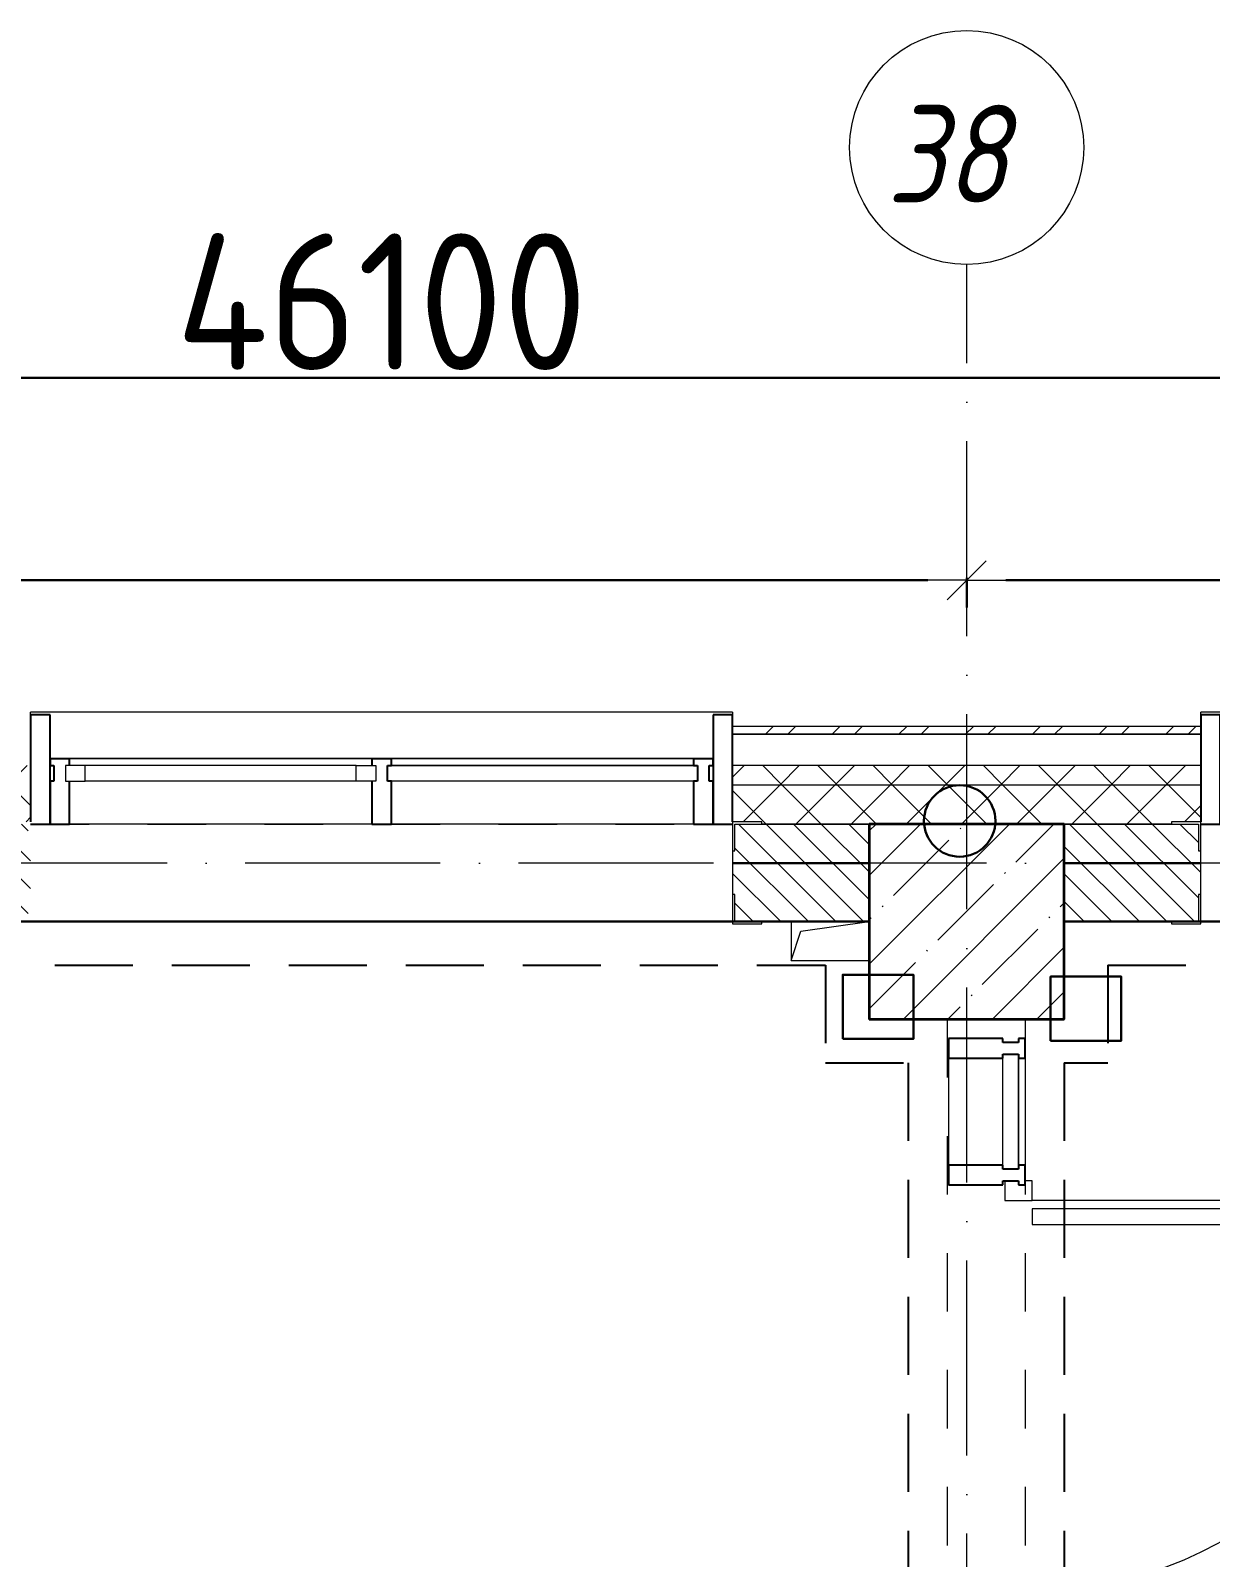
# Model space of a CAD drawing. Header units: millimetres. Extents: x -213536 to 1564669, y -45299 to 942238.
# Drawn here: x 481242 to 484267, y 434655 to 438570 of the extents above; entities that cross this region are included whole.
import ezdxf

# ---------------------------------------------------------------- set-up
doc = ezdxf.new("R2010")
doc.units = ezdxf.units.MM
for name, pattern in [('50_200_ШТРИХ_1Т_ш5_п1_п1_', [700, 500, -100, 0, -100]), ('Штрих короткий', [300, 150, -150]), ('Штриховая _2 мм - 1 мм_', [300, 200, -100])]:
    doc.linetypes.add(name, pattern=pattern)
for name, color, linetype, lineweight in [('0-1', 7, 'Continuous', 5), ('0-2', 7, 'Continuous', 9), ('2.1) ПГП окна 2.8 м', 5, 'Continuous', 30), ('3) ЖБ 4м', 3, 'Continuous', 30), ('3.1) ЖБ окна 1.2 м', 102, 'Continuous', 30), ('4) Метл уголки', 6, 'Continuous', 30), ('5) Швы', 2, 'Continuous', 30), ('Двери', 7, 'Continuous', 9), ('Импосты витража', 7, 'Continuous', 9), ('Импосты витража-1', 7, 'Continuous', 25), ('Каркас_Импост', 7, 'Continuous', 13), ('Несущие колонны', 7, 'Continuous', 9), ('Несущие колонны-1', 7, 'Continuous', 35), ('Обобщенные модели', 7, 'Continuous', 9), ('Общие ребра', 7, 'Continuous', 9), ('Окна', 7, 'Continuous', 9), ('Оси', 7, 'Continuous', 9), ('Оси-1', 7, 'Continuous', 20), ('Оси-2', 7, '50_200_ШТРИХ_1Т_ш5_п1_п1_', 9), ('Остекление-1', 7, 'Continuous', 9), ('Перемычка-1', 7, 'Штрих короткий', 9), ('Размеры', 7, 'Continuous', 15), ('Стены', 7, 'Continuous', 9), ('Стены-1', 7, 'Continuous', 13), ('Штриховка разреза-1', 7, 'Continuous', 9), ('Элементы узлов', 7, 'Continuous', 9)]:
    doc.layers.add(name, color=color, linetype=linetype, lineweight=lineweight)
doc.layers.add('Каркас_Импост-2', color=7, linetype='Continuous', lineweight=9, true_color=0xaaaaaa)
doc.layers.add('СТ-1_1', color=7, linetype='Штриховая _2 мм - 1 мм_', lineweight=90, true_color=0x888888)
doc.layers.get('0-2').off()
doc.styles.add('ISOCPEUR_I_1', font='isocpeui.ttf', dxfattribs={"width": 0.85, "height": 2.5})
doc.styles.add('СПДС', font='isocpeur.ttf', dxfattribs={"width": 0.9})
doc.dimstyles.new('Размера А3', dxfattribs={"dimtxt": 200, "dimasz": 100, "dimexe": 70, "dimexo": 100, "dimgap": 20, "dimtad": 1, "dimdec": 0, "dimrnd": 10, "dimzin": 0, "dimdsep": 46, "dimtxsty": 'СПДС', "dimblk": 'ARROWHEAD_6', "dimcen": 1, "dimclrd": 256, "dimclre": 256, "dimclrt": 256, "dimazin": 0, "dimtfac": 1, "dimtdec": 0, "dimtmove": 2, "dimatfit": 3, "dimfxl": 1, "dimtolj": 1, "dimtzin": 0, "dimarcsym": 0})
pattern_1 = [(45, (0, 0), (-70.71068, 70.71068), []), (135, (0, 0), (-70.71068, -70.71068), [])]
pattern_2 = [(135, (0, 0), (-35.35534, -35.35534), [])]

# ---------------------------------------------------------------- blocks, each defined once
blk = doc.blocks.new('Ось сетки - Круг_Ø6_00__ISO-2_5_0_9K_-16731441-АИ2_03_План отделки стен 3-го этажа _Часть 2_')
at = {"layer": 'Оси-1'}
blk.add_circle((0, 0), 3, dxfattribs=at)
blk = doc.blocks.new('ARROWHEAD_6')
at = {"color": 0, "linetype": 'Continuous'}
for p, q in [((-0.5, -0.5), (0.5, 0.5)), ((0, 0), (-1, 0))]:
    blk.add_line(p, q, dxfattribs=at)
blk = doc.blocks.new('*D4750')
at = {"layer": 'Defpoints', "color": 0, "transparency": 16777216}
for p in [(477642.1, 437266.4), (483642.1, 437266.4), (483642.1, 437160.4)]:
    blk.add_point(p, dxfattribs=at)
at = {"layer": 'Размеры', "lineweight": -2, "transparency": 16777216}
for p, q in [((477642.1, 437166.4), (477642.1, 437090.4)), ((477742.1, 437160.4), (483542.1, 437160.4)), ((483642.1, 437166.4), (483642.1, 437090.4))]:
    blk.add_line(p, q, dxfattribs=at)
at = {"layer": 'Размеры', "lineweight": -2, "transparency": 16777216, "xscale": 100, "yscale": 100, "zscale": 100, "rotation": 180}
blk.add_blockref('ARROWHEAD_6', (477642.1, 437160.4), dxfattribs=at)
at = {"layer": 'Размеры', "lineweight": -2, "transparency": 16777216, "xscale": 100, "yscale": 100, "zscale": 100}
blk.add_blockref('ARROWHEAD_6', (483642.1, 437160.4), dxfattribs=at)
at = {"layer": 'Размеры', "transparency": 16777216, "insert": (480642.1, 437355.4), "char_height": 350, "width": 2.488, "attachment_point": 5, "style": 'СПДС'}
blk.add_mtext('\\A1;6000', dxfattribs=at)
blk = doc.blocks.new('*D4751')
at = {"layer": 'Defpoints', "color": 0, "transparency": 16777216}
for p in [(483642.1, 437266.4), (486642.1, 437266.4), (486642.1, 437160.4)]:
    blk.add_point(p, dxfattribs=at)
at = {"layer": 'Размеры', "lineweight": -2, "transparency": 16777216}
for p, q in [((483642.1, 437166.4), (483642.1, 437090.4)), ((483742.1, 437160.4), (486542.1, 437160.4)), ((486642.1, 437166.4), (486642.1, 437090.4))]:
    blk.add_line(p, q, dxfattribs=at)
at = {"layer": 'Размеры', "lineweight": -2, "transparency": 16777216, "xscale": 100, "yscale": 100, "zscale": 100, "rotation": 180}
blk.add_blockref('ARROWHEAD_6', (483642.1, 437160.4), dxfattribs=at)
at = {"layer": 'Размеры', "lineweight": -2, "transparency": 16777216, "xscale": 100, "yscale": 100, "zscale": 100}
blk.add_blockref('ARROWHEAD_6', (486642.1, 437160.4), dxfattribs=at)
at = {"layer": 'Размеры', "transparency": 16777216, "insert": (485142.1, 437355.4), "char_height": 350, "width": 2.488, "attachment_point": 5, "style": 'СПДС'}
blk.add_mtext('\\A1;3000', dxfattribs=at)
blk = doc.blocks.new('*D4757')
at = {"layer": 'Defpoints', "color": 0, "transparency": 16777216}
for p in [(459092.1, 437785.9), (505192.1, 437679.8), (505192.1, 436700.1)]:
    blk.add_point(p, dxfattribs=at)
at = {"layer": 'Размеры', "lineweight": -2, "transparency": 16777216}
for p, q in [((505192.1, 436800.1), (505192.1, 437749.8)), ((459092.1, 437685.9), (459092.1, 437609.8)), ((459192.1, 437679.8), (505092.1, 437679.8))]:
    blk.add_line(p, q, dxfattribs=at)
at = {"layer": 'Размеры', "lineweight": -2, "transparency": 16777216, "xscale": 100, "yscale": 100, "zscale": 100, "rotation": 180}
blk.add_blockref('ARROWHEAD_6', (459092.1, 437679.8), dxfattribs=at)
at = {"layer": 'Размеры', "lineweight": -2, "transparency": 16777216, "xscale": 100, "yscale": 100, "zscale": 100}
blk.add_blockref('ARROWHEAD_6', (505192.1, 437679.8), dxfattribs=at)
at = {"layer": 'Размеры', "transparency": 16777216, "insert": (482142.1, 437874.8), "char_height": 350, "width": 2.997, "attachment_point": 5, "style": 'СПДС'}
blk.add_mtext('\\A1;46100', dxfattribs=at)
blk = doc.blocks.new('Проем_Дверь_Прямоугольный - 1800х2700h_оконные проемы-25805030-АИ2_03_План отделки стен 3-го этажа _Часть 2_')
at = {"layer": 'Перемычка-1'}
for p, q in [((900, 125), (-900, 125)), ((900, -125), (-900, -125))]:
    blk.add_line(p, q, dxfattribs=at)
blk = doc.blocks.new('PNS_Панель прямоугольная2 - Нр_Стекло - 40мм-26243474-АИ2_03_План отделки стен 3-го этажа _Часть 2_')
at = {"layer": 'Каркас_Импост'}
for p, q in [((-397.5, 0), (-397.5, 40)), ((-397.5, 40), (-347.5, 40)), ((-347.5, 40), (-347.5, 0)), ((397.5, 40), (347.5, 40)), ((347.5, 40), (347.5, 0)), ((397.5, 0), (397.5, 40)), ((-347.5, 0), (-397.5, 0)), ((347.5, 0), (397.5, 0))]:
    blk.add_line(p, q, dxfattribs=at)
at = {"layer": 'Каркас_Импост-2'}
for p, q in [((-347.5, 40), (347.5, 40)), ((-347.5, 0), (347.5, 0))]:
    blk.add_line(p, q, dxfattribs=at)
blk = doc.blocks.new('Прямоугольный импост - Импост структурный с накладкой - 150мм-25647633-АИ2_03_План отделки стен 3-го этажа _Часть 2_')
at = {"layer": 'Импосты витража-1'}
for p, q in [((-25, 0), (-25, 17)), ((-25, 17), (25, 17)), ((-15, 0), (-25, 0)), ((-15, -40), (-15, 0)), ((25, 17), (25, 0)), ((-25, -150), (-25, -40)), ((-25, -40), (-15, -40)), ((25, -40), (25, -150)), ((25, -150), (-25, -150))]:
    blk.add_line(p, q, dxfattribs=at)
blk = doc.blocks.new('Прямоугольный импост - Импост структурный с накладкой - 150мм-25647642-АИ2_03_План отделки стен 3-го этажа _Часть 2_')
at = {"layer": 'Импосты витража'}
for p, q in [((27275, -100), (28050, -100)), ((27275, -267), (28050, -267))]:
    blk.add_line(p, q, dxfattribs=at)
blk = doc.blocks.new('Прямоугольный импост - Импост структурный с накладкой - 150мм-V161-АИ2_03_План отделки стен 3-го этажа _Часть 2_')
at = {"layer": 'Импосты витража-1'}
for p, q in [((-25, 0), (-25, 17)), ((-25, 17), (25, 17)), ((25, 0), (15, 0)), ((15, 0), (15, -40)), ((25, 17), (25, 0)), ((-25, -150), (-25, -40)), ((15, -40), (25, -40)), ((25, -40), (25, -150)), ((25, -150), (-25, -150))]:
    blk.add_line(p, q, dxfattribs=at)
blk = doc.blocks.new('PNS_Панель прямоугольная1 - Нр_Стекло - 40мм-25259299-АИ2_03_План отделки стен 3-го этажа _Часть 2_')
at = {"layer": 'Остекление-1'}
for p, q in [((-387.5, 40), (387.5, 40)), ((-397.5, 0), (397.5, 0)), ((387.5, 0), (-387.5, 0))]:
    blk.add_line(p, q, dxfattribs=at)
blk = doc.blocks.new('Прямоугольный импост - Импост структурный с накладкой - 150мм-25647644-АИ2_03_План отделки стен 3-го этажа _Часть 2_')
at = {"layer": 'Импосты витража-1'}
for p, q in [((-25, 0), (-25, 17)), ((-25, 17), (25, 17)), ((-15, 0), (-25, 0)), ((-15, -40), (-15, 0)), ((25, 0), (15, 0)), ((15, 0), (15, -40)), ((25, 17), (25, 0)), ((-25, -150), (-25, -40)), ((-25, -40), (-15, -40)), ((15, -40), (25, -40)), ((25, -40), (25, -150)), ((25, -150), (-25, -150))]:
    blk.add_line(p, q, dxfattribs=at)
blk = doc.blocks.new('Прямоугольный импост - Откос НВФ_50х280 мм-V169-АИ2_03_План отделки стен 3-го этажа _Часть 2_')
at = {"layer": 'Импосты витража-1'}
for p, q in [((-50, 130), (0, 130)), ((-50, -150), (-50, 130)), ((0, 130), (0, -144)), ((0, -150), (-50, -150))]:
    blk.add_line(p, q, dxfattribs=at)
blk = doc.blocks.new('Прямоугольный импост - Откос НВФ_50х280 мм-25993838-АИ2_03_План отделки стен 3-го этажа _Часть 2_')
at = {"layer": 'Импосты витража-1'}
for p, q in [((0, 130), (-50, 130)), ((-50, 130), (-50, -150)), ((0, -144), (0, 130)), ((-50, -150), (0, -150))]:
    blk.add_line(p, q, dxfattribs=at)
blk = doc.blocks.new('Прямоугольный импост - Откос НВФ_50х280 мм-25995271-АИ2_03_План отделки стен 3-го этажа _Часть 2_')
at = {"layer": 'Импосты витража-1'}
for p, q in [((-50, 130), (0, 130)), ((-50, -150), (-50, 130)), ((0, 130), (0, -144)), ((0, -150), (-50, -150))]:
    blk.add_line(p, q, dxfattribs=at)
blk = doc.blocks.new('Дверь_Витражная_СКБ_2Ст2 - ДВВ_ДАО_СОШ_Коридор_отсек-35586415-АИ2_03_План отделки стен 3-го этажа _Часть 2_')
at = {"layer": 'Двери'}
for p, q in [((-985, -1005), (-985, -35)), ((985, -1035), (985, -35))]:
    blk.add_line(p, q, dxfattribs=at)
for centre, radius, start, end in [((-985, -35), 970, 270, 0), ((985, -35), 1000, 180, 270)]:
    blk.add_arc(centre, radius, start, end, dxfattribs=at)
at = {"layer": 'Элементы узлов'}
for p, q in [((-1035, 35), (-985, 35)), ((-985, 35), (-1035, 35)), ((-985, 35), (-985, -35)), ((-985, -35), (-985, 35)), ((1035, 35), (985, 35)), ((985, 35), (985, -35)), ((1035, 35), (985, 35)), ((985, 35), (985, -35)), ((-1035, -35), (-1035, -17)), ((-1035, -17), (-1035, -35)), ((-985, -35), (-1035, -35)), ((-1035, -35), (-985, -35)), ((-945, -35), (-985, -35)), ((-985, -35), (-985, -1005)), ((-945, -1005), (-945, -35)), ((923, -35), (923, -1035)), ((963, -35), (923, -35)), ((963, -1035), (963, -35)), ((985, -35), (1035, -35)), ((985, -35), (1035, -35)), ((1035, -35), (1035, -17)), ((1035, -35), (1035, -17)), ((-985, -1005), (-945, -1005)), ((923, -1035), (963, -1035))]:
    blk.add_line(p, q, dxfattribs=at)
blk = doc.blocks.new('PNS_Панель прямоугольная2 - Нр_Стекло - 40мм-28950549-АИ2_03_План отделки стен 3-го этажа _Часть 2_')
at = {"layer": 'Остекление-1'}
for p, q in [((-137.5, 40), (137.5, 40)), ((-147.5, 0), (147.5, 0)), ((137.5, 0), (-137.5, 0))]:
    blk.add_line(p, q, dxfattribs=at)
blk = doc.blocks.new('Прямоугольный импост - Импост структурный с накладкой - 180мм-26944798-АИ2_03_План отделки стен 3-го этажа _Часть 2_')
at = {"layer": 'Импосты витража-1'}
for p, q in [((-25, 0), (-25, 17)), ((-25, 17), (25, 17)), ((-15, 0), (-25, 0)), ((-15, -40), (-15, 0)), ((25, 0), (15, 0)), ((15, 0), (15, -40)), ((25, 17), (25, 0)), ((-25, -180), (-25, -40)), ((-25, -40), (-15, -40)), ((15, -40), (25, -40)), ((25, -40), (25, -180)), ((25, -180), (-25, -180))]:
    blk.add_line(p, q, dxfattribs=at)
blk = doc.blocks.new('Прямоугольный импост - Импост структурный с накладкой - 180мм-27001384-АИ2_03_План отделки стен 3-го этажа _Часть 2_')
at = {"layer": 'Импосты витража'}
for p, q in [((52903, 10700), (52903, 10425)), ((53100, 10700), (53100, 10425))]:
    blk.add_line(p, q, dxfattribs=at)
blk = doc.blocks.new('Прямоугольный импост - Импост структурный с накладкой - 180мм-26943387-АИ2_03_План отделки стен 3-го этажа _Часть 2_')
at = {"layer": 'Импосты витража-1'}
for p, q in [((-25, 0), (-25, 17)), ((-25, 17), (25, 17)), ((-15, 0), (-25, 0)), ((-15, -40), (-15, 0)), ((25, 0), (15, 0)), ((15, 0), (15, -40)), ((25, 17), (25, 0)), ((-25, -180), (-25, -40)), ((-25, -40), (-15, -40)), ((15, -40), (25, -40)), ((25, -40), (25, -180)), ((25, -180), (-25, -180))]:
    blk.add_line(p, q, dxfattribs=at)
blk = doc.blocks.new('Фахверк_СКБ_Уголок - 250_2700-27497298-АИ2_03_План отделки стен 3-го этажа _Часть 2_')
at = {"layer": 'Обобщенные модели'}
for p, q in [((200, 181), (125, 181)), ((125, 181), (125, 106)), ((131, 106), (131, 175)), ((131, 175), (200, 175)), ((200, 175), (200, 181)), ((125, 106), (131, 106)), ((131, -6), (125, -6)), ((125, -6), (125, -81)), ((131, -75), (131, -6)), ((200, -75), (131, -75)), ((200, -81), (200, -75)), ((125, -81), (200, -81))]:
    blk.add_line(p, q, dxfattribs=at)
blk = doc.blocks.new('AR_Отверстие прямоугольное _в плите_ - AR_Отверстие прямоугольное _в плите_-V228-АИ2_03_План отделки стен 3-го этажа _Часть 2_')
at = {"layer": 'Обобщенные модели'}
for p, q in [((-100, 50), (-100, -50)), ((-75, 25), (100, 50)), ((-100, -50), (-75, 25)), ((-100, -50), (100, -50))]:
    blk.add_line(p, q, dxfattribs=at)
blk = doc.blocks.new('Отлив_СКБ - Отлив витража_120_НВФ-31885687-АИ2_03_План отделки стен 3-го этажа _Часть 2_')
at = {"layer": 'Окна'}
for p, q in [((1750, -2), (50, -2)), ((0, -120), (0, -113)), ((1800, -113), (1800, -120)), ((0, -120), (1800, -120))]:
    blk.add_line(p, q, dxfattribs=at)
blk = doc.blocks.new('Проем_Дверь_Прямоугольный - 2900х2800h_витражные проемы-35267925-АИ2_03_План отделки стен 3-го этажа _Часть 2_')
at = {"layer": 'Перемычка-1'}
for p, q in [((1450, 100), (-1450, 100)), ((1450, -100), (-1450, -100))]:
    blk.add_line(p, q, dxfattribs=at)
blk = doc.blocks.new('0125-Р-ОО-Ш2-АР-о_23_10_2024_rvt-1-АИ2_03_План отделки стен 3-го этажа _Часть 2_')
at = {"layer": 'Несущие колонны'}
h = blk.add_hatch(dxfattribs=at)
h.set_pattern_fill('FP_2', color=256, style=0, pattern_type=2)
h.set_pattern_definition([(45, (0, 0), (-114.04925, 114.04925), []), (45, (114.05, 0), (-114.04925, 114.04925), [201.612, -40.322, 3.353, -36.97])])
h.paths.add_polyline_path([(52700, 10800), (53200, 10800), (53200, 11300), (52700, 11300)], flags=0)
at = {"layer": 'Штриховка разреза-1'}
h = blk.add_hatch(dxfattribs=at)
h.set_pattern_fill('FP_80', color=256, style=0, pattern_type=2)
h.set_pattern_definition([(45, (0, 0), (-85.53659, 85.53659), []), (45, (57.02, 0), (-85.53659, 85.53659), [])])
h.paths.add_polyline_path([(74215, 11530), (74215, 11550), (70350, 11550), (70350, 11530), (72365.1, 11530)], flags=0)
h.paths.add_polyline_path([(62113.2, 11530), (62550, 11530), (62550, 11550), (61350, 11550), (61350, 11530)], flags=0)
h.paths.add_polyline_path([(59550, 11530), (59550, 11550), (58350, 11550), (58350, 11530), (59317.3, 11530)], flags=0)
h.paths.add_polyline_path([(55350, 11530), (56550, 11530), (56550, 11550), (55350, 11550)], flags=0)
h.paths.add_polyline_path([(52793.3, 11530), (53550, 11530), (53550, 11550), (52350, 11550), (52350, 11530)], flags=0)
h.paths.add_polyline_path([(50550, 11530), (50550, 11550), (49350, 11550), (49350, 11530), (49997.3, 11530)], flags=0)
h.paths.add_polyline_path([(47201.4, 11530), (47550, 11530), (47550, 11550), (46350, 11550), (46350, 11530)], flags=0)
h.paths.add_polyline_path([(43350, 11530), (44550, 11530), (44550, 11550), (43350, 11550)], flags=0)
h.paths.add_polyline_path([(40685, 11530), (41550, 11530), (41550, 11550), (40685, 11550)], flags=0)
h = blk.add_hatch(dxfattribs=at)
h.set_pattern_fill('FP_81', color=256, style=0, pattern_type=2)
h.set_pattern_definition(pattern_1)
h.paths.add_polyline_path([(76700, 11400), (76700, 11450), (70350, 11450), (70350, 11400), (76093.1, 11400)], flags=0)
h.paths.add_polyline_path([(62113.2, 11400), (62550, 11400), (62550, 11450), (61350, 11450), (61350, 11400)], flags=0)
h.paths.add_polyline_path([(59317.3, 11400), (59550, 11400), (59550, 11450), (58350, 11450), (58350, 11400), (58385.3, 11400)], flags=0)
h.paths.add_polyline_path([(55350, 11400), (56550, 11400), (56550, 11450), (55350, 11450)], flags=0)
h.paths.add_polyline_path([(53259.3, 11400), (53550, 11400), (53550, 11450), (52350, 11450), (52350, 11400), (52793.3, 11400)], flags=0)
h.paths.add_polyline_path([(50550, 11400), (50550, 11450), (49350, 11450), (49350, 11400), (49997.3, 11400)], flags=0)
h.paths.add_polyline_path([(44550, 11400), (44550, 11450), (43350, 11450), (43350, 11400), (44405.4, 11400)], flags=0)
h.paths.add_polyline_path([(46350, 11400), (47550, 11400), (47550, 11450), (46350, 11450)], flags=0)
h.paths.add_polyline_path([(40677.4, 11400), (41550, 11400), (41550, 11450), (40150, 11450), (40150, 11400)], flags=0)
h.paths.add_polyline_path([(37881.4, 11400), (38350, 11400), (38350, 11450), (37150, 11450), (37150, 11400)], flags=0)
h.paths.add_polyline_path([(35350, 11400), (35350, 11450), (34150, 11450), (34150, 11400), (35085.5, 11400)], flags=0)
h.paths.add_polyline_path([(32289.5, 11400), (32350, 11400), (32350, 11450), (31150, 11450), (31150, 11400), (31357.5, 11400)], flags=0)
h.paths.add_polyline_path([(29350, 11400), (29350, 11450), (26180, 11450), (26180, 11400), (28561.5, 11400)], flags=0)
h = blk.add_hatch(dxfattribs=at)
h.set_pattern_fill('FP_81', color=256, style=0, pattern_type=2)
h.set_pattern_definition(pattern_1)
h.paths.add_polyline_path([(76700, 11300), (76700, 11400), (70350, 11400), (70350, 11306), (70425, 11306), (70425, 11300), (76093.1, 11300)], flags=0)
h.paths.add_polyline_path([(62475, 11300), (62475, 11306), (62550, 11306), (62550, 11400), (61350, 11400), (61350, 11306), (61425, 11306), (61425, 11300), (62200, 11300)], flags=0)
h.paths.add_polyline_path([(59317.3, 11300), (59475, 11300), (59475, 11306), (59550, 11306), (59550, 11400), (58350, 11400), (58350, 11306), (58425, 11306), (58425, 11300)], flags=0)
h.paths.add_polyline_path([(56475, 11300), (56475, 11306), (56550, 11306), (56550, 11400), (55350, 11400), (55350, 11306), (55425, 11306), (55425, 11300), (56200, 11300)], flags=0)
h.paths.add_polyline_path([(52700, 11300), (53475, 11300), (53475, 11306), (53550, 11306), (53550, 11400), (52350, 11400), (52350, 11306), (52425, 11306), (52425, 11300)], flags=0)
h.paths.add_polyline_path([(50475, 11300), (50475, 11306), (50550, 11306), (50550, 11400), (49350, 11400), (49350, 11306), (49425, 11306), (49425, 11300), (49997.3, 11300)], flags=0)
h.paths.add_polyline_path([(47201.4, 11300), (47475, 11300), (47475, 11306), (47550, 11306), (47550, 11400), (46350, 11400), (46350, 11306), (46425, 11306), (46425, 11300), (47200, 11300)], flags=0)
h.paths.add_polyline_path([(43700, 11300), (44475, 11300), (44475, 11306), (44550, 11306), (44550, 11400), (43350, 11400), (43350, 11306), (43425, 11306), (43425, 11300), (43473.4, 11300)], flags=0)
h.paths.add_polyline_path([(40677.4, 11300), (41475, 11300), (41475, 11306), (41550, 11306), (41550, 11400), (40150, 11400), (40150, 11300), (40650, 11300)], flags=0)
h.paths.add_polyline_path([(38275, 11300), (38275, 11306), (38350, 11306), (38350, 11400), (37150, 11400), (37150, 11300), (37881.4, 11300)], flags=0)
h.paths.add_polyline_path([(35275, 11300), (35275, 11306), (35350, 11306), (35350, 11400), (34150, 11400), (34150, 11306), (34225, 11306), (34225, 11300), (35085.5, 11300)], flags=0)
h.paths.add_polyline_path([(31357.5, 11300), (32275, 11300), (32275, 11306), (32350, 11306), (32350, 11400), (31150, 11400), (31150, 11300)], flags=0)
h.paths.add_polyline_path([(28650, 11300), (29275, 11300), (29275, 11306), (29350, 11306), (29350, 11400), (26180, 11400), (26180, 11300), (28561.5, 11300)], flags=0)
h = blk.add_hatch(dxfattribs=at)
h.set_pattern_fill('FP_1', color=256, style=0, pattern_type=2)
h.set_pattern_definition(pattern_2)
h.paths.add_polyline_path([(52425, 11050), (52700, 11050), (52700, 11300), (52356, 11300), (52356, 11231), (52350, 11231), (52350, 11119), (52356, 11119), (52356, 11050)], flags=0)
h.paths.add_polyline_path([(50475, 11050), (50544, 11050), (50544, 11119), (50550, 11119), (50550, 11231), (50544, 11231), (50544, 11300), (49356, 11300), (49356, 11231), (49350, 11231), (49350, 11119), (49356, 11119), (49356, 11050), (49997.3, 11050)], flags=0)
h.paths.add_polyline_path([(47200, 11050), (47544, 11050), (47544, 11119), (47550, 11119), (47550, 11231), (47544, 11231), (47544, 11300), (47200, 11300)], flags=0)
h = blk.add_hatch(dxfattribs=at)
h.set_pattern_fill('FP_1', color=256, style=0, pattern_type=2)
h.set_pattern_definition(pattern_2)
h.paths.add_polyline_path([(55425, 11050), (55700, 11050), (55700, 11300), (55356, 11300), (55356, 11231), (55350, 11231), (55350, 11119), (55356, 11119), (55356, 11050)], flags=0)
h.paths.add_polyline_path([(53259.3, 11050), (53544, 11050), (53544, 11119), (53550, 11119), (53550, 11231), (53544, 11231), (53544, 11300), (53200, 11300), (53200, 11050)], flags=0)
at = {"layer": 'Несущие колонны-1'}
for p, q in [((53200, 11300), (52700, 11300)), ((52700, 11300), (52700, 10800)), ((53200, 10800), (53200, 11300)), ((52700, 10800), (53200, 10800))]:
    blk.add_line(p, q, dxfattribs=at)
at = {"layer": 'Общие ребра'}
for p, q in [((53550, 11450), (52350, 11450)), ((53550, 11400), (52350, 11400)), ((52425, 11300), (52700, 11300)), ((52700, 11300), (52425, 11300))]:
    blk.add_line(p, q, dxfattribs=at)
at = {"layer": 'Стены'}
for p, q in [((52350, 11050), (50550, 11050)), ((55350, 11050), (53550, 11050))]:
    blk.add_line(p, q, dxfattribs=at)
at = {"layer": 'Стены-1'}
for p, q in [((53550, 11550), (52350, 11550)), ((52350, 11550), (52350, 11530)), ((53550, 11530), (52350, 11530)), ((52350, 11530), (52350, 11306)), ((52350, 11530), (53550, 11530)), ((53550, 11530), (53550, 11550)), ((53550, 11306), (53550, 11530)), ((52700, 11300), (53475, 11300)), ((52700, 11050), (52700, 11300)), ((53475, 11300), (53200, 11300)), ((53200, 11300), (53200, 11050)), ((52350, 11231), (52350, 11119)), ((53550, 11119), (53550, 11231)), ((52425, 11050), (52700, 11050)), ((53200, 11050), (53475, 11050))]:
    blk.add_line(p, q, dxfattribs=at)
at = {"layer": '0-2'}
for name, p, rotation in [('Отлив_СКБ - Отлив витража_120_НВФ-31885687-АИ2_03_План отделки стен 3-го этажа _Часть 2_', (52350, 11467), 180), ('Отлив_СКБ - Отлив витража_120_НВФ-31885687-АИ2_03_План отделки стен 3-го этажа _Часть 2_', (55350, 11467), 180), ('PNS_Панель прямоугольная2 - Нр_Стекло - 40мм-26243474-АИ2_03_План отделки стен 3-го этажа _Часть 2_', (51037.5, 11450), 180), ('Прямоугольный импост - Импост структурный с накладкой - 150мм-25647642-АИ2_03_План отделки стен 3-го этажа _Часть 2_', (78700, 11200), 180), ('PNS_Панель прямоугольная1 - Нр_Стекло - 40мм-25259299-АИ2_03_План отделки стен 3-го этажа _Часть 2_', (51862.5, 11450), 180), ('Прямоугольный импост - Импост структурный с накладкой - 150мм-25647642-АИ2_03_План отделки стен 3-го этажа _Часть 2_', (79525, 11200), 180), ('Проем_Дверь_Прямоугольный - 1800х2700h_оконные проемы-25805030-АИ2_03_План отделки стен 3-го этажа _Часть 2_', (51450, 11175), 180), ('Фахверк_СКБ_Уголок - 250_2700-27497298-АИ2_03_План отделки стен 3-го этажа _Часть 2_', (53675, 11225), 180), ('Проем_Дверь_Прямоугольный - 1800х2700h_оконные проемы-25805030-АИ2_03_План отделки стен 3-го этажа _Часть 2_', (54450, 11175), 180), ('Проем_Дверь_Прямоугольный - 2900х2800h_витражные проемы-35267925-АИ2_03_План отделки стен 3-го этажа _Часть 2_', (53000, 9350), 89.99999999999993), ('PNS_Панель прямоугольная2 - Нр_Стекло - 40мм-28950549-АИ2_03_План отделки стен 3-го этажа _Часть 2_', (53083, 10562.5), 89.99999999999918), ('Дверь_Витражная_СКБ_2Ст2 - ДВВ_ДАО_СОШ_Коридор_отсек-35586415-АИ2_03_План отделки стен 3-го этажа _Часть 2_', (53083, 9350), 89.99999999999918)]:
    blk.add_blockref(name, p, dxfattribs=dict(at, rotation=rotation))
at = {"layer": '0-2', "extrusion": (0, 0, -1)}
for name, p in [('Прямоугольный импост - Откос НВФ_50х280 мм-V169-АИ2_03_План отделки стен 3-го этажа _Часть 2_', (-50550, 11450)), ('Прямоугольный импост - Откос НВФ_50х280 мм-25995271-АИ2_03_План отделки стен 3-го этажа _Часть 2_', (-53550, 11450)), ('Прямоугольный импост - Импост структурный с накладкой - 150мм-V161-АИ2_03_План отделки стен 3-го этажа _Часть 2_', (-50625, 11450)), ('Прямоугольный импост - Импост структурный с накладкой - 150мм-25647633-АИ2_03_План отделки стен 3-го этажа _Часть 2_', (-51450, 11450)), ('Прямоугольный импост - Импост структурный с накладкой - 150мм-25647644-АИ2_03_План отделки стен 3-го этажа _Часть 2_', (-52275, 11450))]:
    blk.add_blockref(name, p, dxfattribs=at)
at = {"layer": '0-2'}
for name, p in [('Прямоугольный импост - Откос НВФ_50х280 мм-25993838-АИ2_03_План отделки стен 3-го этажа _Часть 2_', (52350, 11450)), ('Фахверк_СКБ_Уголок - 250_2700-27497298-АИ2_03_План отделки стен 3-го этажа _Часть 2_', (52225, 11125)), ('AR_Отверстие прямоугольное _в плите_ - AR_Отверстие прямоугольное _в плите_-V228-АИ2_03_План отделки стен 3-го этажа _Часть 2_', (52600, 11000)), ('Прямоугольный импост - Импост структурный с накладкой - 180мм-27001384-АИ2_03_План отделки стен 3-го этажа _Часть 2_', (0, 0))]:
    blk.add_blockref(name, p, dxfattribs=at)
at = {"layer": '0-2', "extrusion": (0, 0, -1), "rotation": 90.00000000000084}
for name, p in [('Прямоугольный импост - Импост структурный с накладкой - 180мм-26943387-АИ2_03_План отделки стен 3-го этажа _Часть 2_', (-53083, 10725)), ('Прямоугольный импост - Импост структурный с накладкой - 180мм-26944798-АИ2_03_План отделки стен 3-го этажа _Часть 2_', (-53083, 10400))]:
    blk.add_blockref(name, p, dxfattribs=at)
blk = doc.blocks.new('3этНиз')
at = {"layer": 'СТ-1_1', "lineweight": 25}
for p, q in [((478004.1, 436173.4), (483280.1, 436173.4)), ((483280.1, 436173.4), (483280.1, 435923.4)), ((484004.1, 436173.4), (486280.1, 436173.4)), ((484004.1, 436173.4), (484004.1, 435923.4)), ((483280.1, 435923.4), (483480.1, 435923.4)), ((483492.1, 435923.4), (483492.1, 433247.4)), ((483892.1, 435923.4), (484004.1, 435923.4)), ((483892.1, 435923.4), (483892.1, 433247.4))]:
    blk.add_line(p, q, dxfattribs=at)
at = {"layer": '0-1'}
blk.add_blockref('0125-Р-ОО-Ш2-АР-о_23_10_2024_rvt-1-АИ2_03_План отделки стен 3-го этажа _Часть 2_', (430692.1, 425235.4), dxfattribs=at)
blk = doc.blocks.new('Ось 3 этаж')
at = {"layer": 'Оси-2'}
for p, q in [((483642.1, 423014.8), (483642.1, 437970.1)), ((536900.4, 436435.4), (428373.3, 436435.4))]:
    blk.add_line(p, q, dxfattribs=at)
at = {"layer": 'Оси-1', "xscale": 99.99999999999993, "yscale": 99.99999999999993, "zscale": 99.99999999999993}
blk.add_blockref('Ось сетки - Круг_Ø6_00__ISO-2_5_0_9K_-16731441-АИ2_03_План отделки стен 3-го этажа _Часть 2_', (483642.1, 438270.1), dxfattribs=at)
at = {"layer": 'Оси', "insert": (483437.2, 438378.9), "char_height": 250, "width": 404.05, "attachment_point": 1, "style": 'ISOCPEUR_I_1'}
blk.add_mtext('38', dxfattribs=at)
at = {"layer": 'Размеры'}
for base, p1, p2, picture, middle in [((505192.1, 437679.8), (459092.1, 437785.9), (505192.1, 436700.1), '*D4757', (482142.1, 437874.8)), ((483642.1, 437160.4), (477642.1, 437266.4), (483642.1, 437266.4), '*D4750', (480642.1, 437355.4)), ((486642.1, 437160.4), (483642.1, 437266.4), (486642.1, 437266.4), '*D4751', (485142.1, 437355.4))]:
    dim = blk.add_linear_dim(base=base, p1=p1, p2=p2, dimstyle='Размера А3', override={"dimtxt": 350}, dxfattribs=at)
    dim.commit()
    dim.dimension.update_dxf_attribs({"geometry": picture, "text_midpoint": middle})

msp = doc.modelspace()

# ---------------------------------------------------------------- linework, layer by layer
at = {"layer": '2.1) ПГП окна 2.8 м'}
for points in [[(483042.1, 436435.4), (483392.1, 436435.4)], [(483892.1, 436435.4), (484242.1, 436435.4)]]:
    msp.add_lwpolyline(points, dxfattribs=at)
at = {"layer": '3) ЖБ 4м'}
for points in [[(483392.1, 436285.4), (483392.1, 436035.4), (483592.1, 436035.4)], [(483792.1, 436035.4), (483892.1, 436035.4), (483892.1, 436285.4)]]:
    msp.add_lwpolyline(points, dxfattribs=at)
at = {"layer": '3.1) ЖБ окна 1.2 м'}
for points in [[(483392.1, 436285.4), (477892.1, 436285.4)], [(486392.1, 436285.4), (483892.1, 436285.4)]]:
    msp.add_lwpolyline(points, dxfattribs=at)
at = {"layer": '4) Метл уголки'}
for points in [[(483324.2, 435984.2), (483505.5, 435984.2), (483505.5, 436148.9), (483324.2, 436148.9)], [(483857.3, 435979.6), (484038.5, 435979.6), (484038.5, 436144.3), (483857.3, 436144.3)]]:
    msp.add_lwpolyline(points, close=True, dxfattribs=at)
at = {"layer": '5) Швы'}
msp.add_circle((483624.2, 436543.3), 91.6, dxfattribs=at)

# ---------------------------------------------------------------- block references
at = {"color": 5, "lineweight": 30}
msp.add_blockref('Ось 3 этаж', (0, 0), dxfattribs=at)
at = {"layer": '3) ЖБ 4м'}
msp.add_blockref('3этНиз', (0, 0), dxfattribs=at)

doc.saveas('drawing.dxf')
